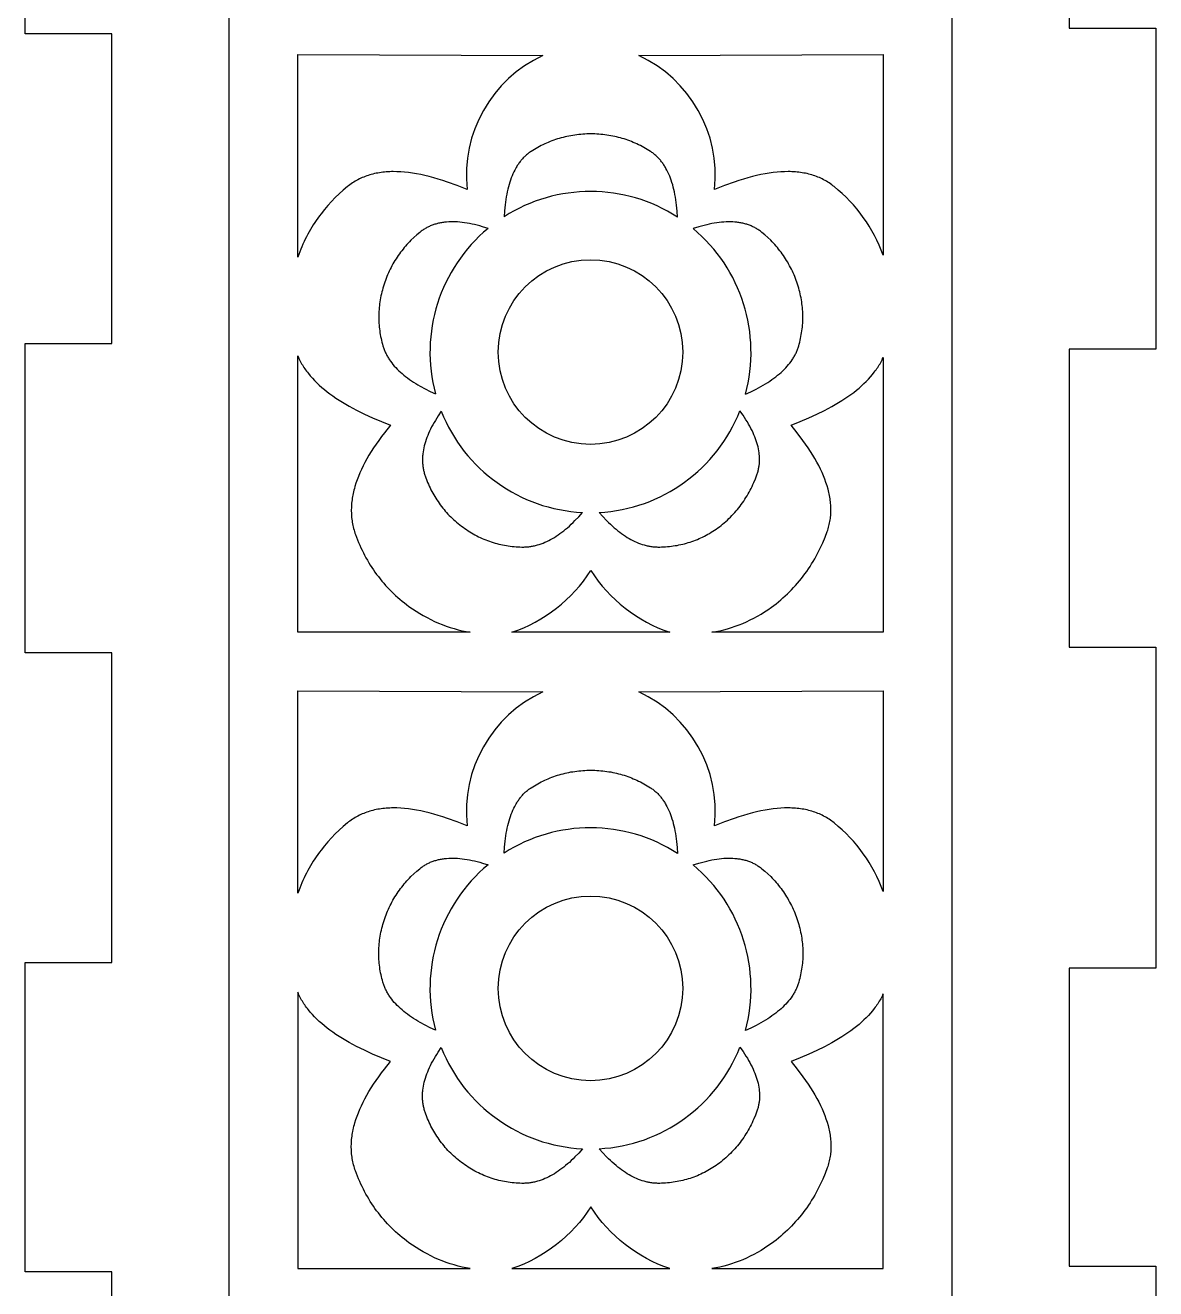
# Model space of a CAD drawing. Extents: x -150 to 134, y -158 to 176.
# Drawn here: x -149.55 to -110.45, y -132.68 to -89 of the extents above; entities that cross this region are included whole.
import ezdxf

# ---------------------------------------------------------------- set-up
doc = ezdxf.new("R2010")
doc.units = 0
doc.layers.add('CANDLE_BASE', color=14, linetype='CONTINUOUS')
doc.layers.add('CANDLE_OUTLINE', color=7, linetype='CONTINUOUS')

msp = doc.modelspace()

# ---------------------------------------------------------------- linework, layer by layer
at = {"layer": 'CANDLE_BASE'}
for p, q in [((-140.125, -90.012), (-131.65, -90.047)), ((-140.125, -97.012), (-140.125, -90.012)), ((-128.329, -90.047), (-119.875, -90.012)), ((-119.875, -90.012), (-119.875, -96.951)), ((-127.255, -109.988), (-132.724, -109.988)), ((-140.125, -119.012), (-140.125, -112.012)), ((-140.125, -112.012), (-131.65, -112.047)), ((-128.329, -112.047), (-119.875, -112.012)), ((-119.875, -112.012), (-119.875, -118.951)), ((-132.724, -131.988), (-127.255, -131.988))]:
    msp.add_line(p, q, dxfattribs=at)
for points in [[(-132.235, -49.5), (-117.5, -49.5), (-117.5, -150.5), (-142.5, -150.5), (-142.5, -49.5), (-134.198, -49.5)], [(-134.198, -49.5), (-117.5, -49.5), (-117.5, -150.5), (-142.5, -150.5), (-142.5, -49.5), (-140.125, -49.5)], [(-126.99, -95.634), (-127.004, -95.424), (-127.023, -95.224), (-127.035, -95.127), (-127.048, -95.033), (-127.063, -94.941), (-127.079, -94.851), (-127.097, -94.763), (-127.116, -94.678), (-127.136, -94.595), (-127.158, -94.514), (-127.182, -94.436), (-127.207, -94.359), (-127.233, -94.285), (-127.261, -94.213), (-127.291, -94.143), (-127.322, -94.076), (-127.355, -94.01), (-127.389, -93.947), (-127.406, -93.917), (-127.425, -93.886), (-127.443, -93.857), (-127.462, -93.828), (-127.481, -93.799), (-127.501, -93.771), (-127.521, -93.743), (-127.542, -93.717), (-127.562, -93.69), (-127.584, -93.664), (-127.606, -93.639), (-127.628, -93.614), (-127.65, -93.59), (-127.673, -93.566), (-127.697, -93.543), (-127.721, -93.521), (-127.745, -93.499), (-127.77, -93.477), (-127.795, -93.457), (-127.82, -93.436), (-127.846, -93.416), (-127.873, -93.397), (-127.9, -93.379), (-127.927, -93.361), (-128.041, -93.29), (-128.098, -93.256), (-128.157, -93.223), (-128.215, -93.191), (-128.275, -93.161), (-128.335, -93.131), (-128.396, -93.102), (-128.457, -93.074), (-128.519, -93.048), (-128.581, -93.022), (-128.644, -92.998), (-128.707, -92.975), (-128.771, -92.953), (-128.835, -92.932), (-128.9, -92.912), (-128.965, -92.893), (-129.031, -92.876), (-129.097, -92.859), (-129.164, -92.844), (-129.231, -92.83), (-129.298, -92.817), (-129.366, -92.806), (-129.434, -92.795), (-129.502, -92.786), (-129.571, -92.778), (-129.64, -92.772), (-129.709, -92.766), (-129.779, -92.762), (-129.849, -92.759), (-129.919, -92.757), (-129.989, -92.756), (-130.06, -92.757), (-130.13, -92.759), (-130.2, -92.762), (-130.269, -92.766), (-130.338, -92.772), (-130.407, -92.778), (-130.476, -92.786), (-130.545, -92.795), (-130.613, -92.806), (-130.68, -92.817), (-130.748, -92.83), (-130.815, -92.844), (-130.881, -92.859), (-130.947, -92.876), (-131.013, -92.893), (-131.078, -92.912), (-131.143, -92.932), (-131.207, -92.953), (-131.271, -92.975), (-131.335, -92.998), (-131.397, -93.022), (-131.46, -93.048), (-131.521, -93.074), (-131.583, -93.102), (-131.643, -93.131), (-131.703, -93.161), (-131.763, -93.191), (-131.822, -93.223), (-131.88, -93.256), (-131.938, -93.29), (-132.051, -93.361), (-132.079, -93.379), (-132.105, -93.397), (-132.132, -93.416), (-132.158, -93.436), (-132.183, -93.456), (-132.208, -93.477), (-132.233, -93.498), (-132.257, -93.52), (-132.281, -93.543), (-132.304, -93.565), (-132.327, -93.589), (-132.35, -93.613), (-132.372, -93.638), (-132.393, -93.663), (-132.415, -93.689), (-132.435, -93.715), (-132.456, -93.742), (-132.476, -93.769), (-132.496, -93.797), (-132.515, -93.825), (-132.534, -93.854), (-132.552, -93.884), (-132.57, -93.914), (-132.588, -93.944), (-132.622, -94.007), (-132.655, -94.072), (-132.686, -94.139), (-132.715, -94.208), (-132.743, -94.28), (-132.77, -94.354), (-132.795, -94.429), (-132.818, -94.507), (-132.84, -94.588), (-132.861, -94.67), (-132.88, -94.755), (-132.898, -94.842), (-132.914, -94.931), (-132.929, -95.023), (-132.942, -95.116), (-132.954, -95.212), (-132.974, -95.411), (-132.988, -95.619)], [(-133.544, -96.025), (-133.734, -95.965), (-133.828, -95.939), (-133.919, -95.915), (-134.009, -95.893), (-134.098, -95.873), (-134.185, -95.856), (-134.27, -95.84), (-134.355, -95.827), (-134.437, -95.816), (-134.518, -95.808), (-134.598, -95.801), (-134.677, -95.797), (-134.754, -95.795), (-134.829, -95.796), (-134.903, -95.799), (-134.976, -95.804), (-135.047, -95.811), (-135.083, -95.815), (-135.118, -95.82), (-135.152, -95.826), (-135.186, -95.832), (-135.22, -95.839), (-135.254, -95.846), (-135.287, -95.854), (-135.319, -95.863), (-135.352, -95.872), (-135.384, -95.882), (-135.416, -95.892), (-135.447, -95.903), (-135.479, -95.915), (-135.509, -95.927), (-135.54, -95.94), (-135.57, -95.953), (-135.6, -95.967), (-135.629, -95.981), (-135.658, -95.997), (-135.687, -96.012), (-135.716, -96.029), (-135.744, -96.046), (-135.772, -96.063), (-135.799, -96.082), (-135.826, -96.1), (-135.853, -96.12), (-135.88, -96.14), (-135.906, -96.161), (-136.011, -96.249), (-136.113, -96.341), (-136.211, -96.435), (-136.259, -96.484), (-136.306, -96.534), (-136.352, -96.584), (-136.398, -96.635), (-136.442, -96.688), (-136.485, -96.74), (-136.528, -96.794), (-136.57, -96.849), (-136.61, -96.904), (-136.65, -96.96), (-136.688, -97.017), (-136.726, -97.074), (-136.763, -97.132), (-136.798, -97.191), (-136.833, -97.251), (-136.866, -97.312), (-136.898, -97.373), (-136.93, -97.434), (-136.96, -97.497), (-136.989, -97.56), (-137.017, -97.624), (-137.044, -97.688), (-137.07, -97.753), (-137.094, -97.819), (-137.118, -97.885), (-137.14, -97.952), (-137.161, -98.019), (-137.181, -98.086), (-137.199, -98.153), (-137.217, -98.221), (-137.233, -98.288), (-137.247, -98.356), (-137.261, -98.423), (-137.273, -98.491), (-137.284, -98.559), (-137.293, -98.626), (-137.301, -98.694), (-137.308, -98.762), (-137.314, -98.829), (-137.318, -98.897), (-137.321, -98.964), (-137.323, -99.031), (-137.323, -99.099), (-137.322, -99.166), (-137.32, -99.233), (-137.317, -99.299), (-137.312, -99.366), (-137.306, -99.432), (-137.299, -99.499), (-137.291, -99.565), (-137.281, -99.631), (-137.27, -99.696), (-137.258, -99.761), (-137.245, -99.826), (-137.231, -99.891), (-137.215, -99.956), (-137.198, -100.02), (-137.18, -100.084), (-137.171, -100.115), (-137.161, -100.146), (-137.15, -100.177), (-137.139, -100.208), (-137.127, -100.239), (-137.114, -100.269), (-137.101, -100.299), (-137.088, -100.329), (-137.073, -100.359), (-137.058, -100.388), (-137.043, -100.418), (-137.026, -100.447), (-137.01, -100.476), (-136.992, -100.505), (-136.974, -100.534), (-136.956, -100.562), (-136.917, -100.618), (-136.875, -100.674), (-136.832, -100.729), (-136.786, -100.783), (-136.737, -100.837), (-136.686, -100.89), (-136.633, -100.942), (-136.577, -100.994), (-136.519, -101.045), (-136.459, -101.096), (-136.396, -101.145), (-136.331, -101.195), (-136.263, -101.244), (-136.193, -101.292), (-136.121, -101.339), (-136.046, -101.387), (-135.969, -101.433), (-135.889, -101.479), (-135.723, -101.57), (-135.546, -101.659), (-135.36, -101.745)], [(-124.643, -101.756), (-124.454, -101.669), (-124.275, -101.58), (-124.106, -101.489), (-124.025, -101.442), (-123.947, -101.396), (-123.871, -101.348), (-123.798, -101.3), (-123.727, -101.252), (-123.658, -101.203), (-123.592, -101.153), (-123.529, -101.103), (-123.467, -101.052), (-123.408, -101.001), (-123.352, -100.949), (-123.298, -100.896), (-123.247, -100.843), (-123.197, -100.789), (-123.151, -100.734), (-123.106, -100.678), (-123.065, -100.622), (-123.025, -100.566), (-123.006, -100.537), (-122.988, -100.508), (-122.97, -100.479), (-122.954, -100.45), (-122.937, -100.42), (-122.921, -100.391), (-122.906, -100.361), (-122.892, -100.331), (-122.878, -100.301), (-122.865, -100.27), (-122.852, -100.24), (-122.84, -100.209), (-122.828, -100.178), (-122.818, -100.147), (-122.807, -100.115), (-122.798, -100.084), (-122.78, -100.02), (-122.763, -99.956), (-122.748, -99.891), (-122.733, -99.826), (-122.72, -99.761), (-122.708, -99.696), (-122.697, -99.631), (-122.688, -99.565), (-122.679, -99.499), (-122.672, -99.432), (-122.666, -99.366), (-122.661, -99.299), (-122.658, -99.233), (-122.656, -99.166), (-122.655, -99.099), (-122.656, -99.031), (-122.657, -98.964), (-122.66, -98.897), (-122.665, -98.829), (-122.67, -98.762), (-122.677, -98.694), (-122.685, -98.626), (-122.695, -98.559), (-122.705, -98.491), (-122.718, -98.423), (-122.731, -98.356), (-122.746, -98.288), (-122.762, -98.221), (-122.779, -98.153), (-122.797, -98.086), (-122.817, -98.019), (-122.838, -97.952), (-122.861, -97.885), (-122.884, -97.819), (-122.909, -97.753), (-122.935, -97.688), (-122.961, -97.624), (-122.989, -97.56), (-123.019, -97.497), (-123.049, -97.434), (-123.08, -97.373), (-123.112, -97.312), (-123.146, -97.251), (-123.18, -97.191), (-123.216, -97.132), (-123.252, -97.074), (-123.29, -97.017), (-123.329, -96.96), (-123.368, -96.904), (-123.409, -96.849), (-123.45, -96.794), (-123.493, -96.74), (-123.536, -96.688), (-123.581, -96.635), (-123.626, -96.584), (-123.672, -96.534), (-123.719, -96.484), (-123.767, -96.435), (-123.866, -96.341), (-123.968, -96.249), (-124.072, -96.161), (-124.099, -96.14), (-124.125, -96.12), (-124.152, -96.1), (-124.18, -96.081), (-124.207, -96.063), (-124.235, -96.045), (-124.264, -96.028), (-124.292, -96.012), (-124.321, -95.996), (-124.351, -95.981), (-124.38, -95.966), (-124.41, -95.952), (-124.441, -95.939), (-124.471, -95.926), (-124.502, -95.914), (-124.533, -95.902), (-124.565, -95.891), (-124.597, -95.881), (-124.629, -95.871), (-124.662, -95.862), (-124.695, -95.854), (-124.729, -95.846), (-124.762, -95.838), (-124.796, -95.831), (-124.831, -95.825), (-124.865, -95.82), (-124.9, -95.815), (-124.936, -95.81), (-125.008, -95.803), (-125.081, -95.798), (-125.156, -95.796), (-125.232, -95.796), (-125.309, -95.798), (-125.388, -95.802), (-125.468, -95.809), (-125.55, -95.817), (-125.633, -95.829), (-125.718, -95.842), (-125.804, -95.858), (-125.892, -95.875), (-125.981, -95.896), (-126.072, -95.918), (-126.164, -95.943), (-126.258, -95.969), (-126.45, -96.03)], [(-140.125, -100.433), (-140.105, -100.478), (-140.085, -100.523), (-140.063, -100.568), (-140.04, -100.613), (-140.016, -100.657), (-139.991, -100.701), (-139.965, -100.744), (-139.939, -100.787), (-139.911, -100.83), (-139.882, -100.873), (-139.853, -100.915), (-139.822, -100.957), (-139.791, -100.999), (-139.758, -101.041), (-139.691, -101.123), (-139.619, -101.204), (-139.544, -101.284), (-139.465, -101.363), (-139.382, -101.441), (-139.295, -101.518), (-139.205, -101.595), (-139.111, -101.67), (-139.012, -101.744), (-138.911, -101.817), (-138.805, -101.89), (-138.695, -101.962), (-138.582, -102.032), (-138.465, -102.102), (-138.344, -102.171), (-138.219, -102.24), (-138.09, -102.307), (-137.82, -102.44), (-137.535, -102.57), (-137.234, -102.697), (-136.916, -102.821), (-137.13, -103.09), (-137.231, -103.222), (-137.326, -103.353), (-137.417, -103.483), (-137.503, -103.612), (-137.585, -103.739), (-137.662, -103.865), (-137.735, -103.99), (-137.803, -104.114), (-137.866, -104.237), (-137.925, -104.359), (-137.979, -104.479), (-138.029, -104.599), (-138.074, -104.718), (-138.114, -104.836), (-138.15, -104.952), (-138.167, -105.01), (-138.182, -105.068), (-138.196, -105.126), (-138.208, -105.183), (-138.22, -105.241), (-138.231, -105.298), (-138.24, -105.354), (-138.248, -105.411), (-138.255, -105.467), (-138.261, -105.523), (-138.266, -105.579), (-138.269, -105.635), (-138.271, -105.691), (-138.273, -105.746), (-138.273, -105.802), (-138.271, -105.857), (-138.269, -105.911), (-138.265, -105.966), (-138.261, -106.021), (-138.255, -106.075), (-138.247, -106.129), (-138.239, -106.183), (-138.229, -106.237), (-138.218, -106.291), (-138.206, -106.344), (-138.193, -106.398), (-138.179, -106.451), (-138.163, -106.504), (-138.146, -106.557), (-138.127, -106.61), (-138.058, -106.793), (-138.021, -106.884), (-137.982, -106.974), (-137.942, -107.063), (-137.9, -107.151), (-137.857, -107.239), (-137.812, -107.325), (-137.766, -107.411), (-137.718, -107.496), (-137.668, -107.58), (-137.617, -107.663), (-137.564, -107.745), (-137.51, -107.826), (-137.454, -107.906), (-137.397, -107.985), (-137.338, -108.063), (-137.277, -108.14), (-137.215, -108.216), (-137.152, -108.29), (-137.087, -108.364), (-137.021, -108.436), (-136.953, -108.507), (-136.883, -108.577), (-136.813, -108.646), (-136.74, -108.713), (-136.667, -108.779), (-136.592, -108.844), (-136.515, -108.908), (-136.438, -108.97), (-136.359, -109.031), (-136.278, -109.091), (-136.157, -109.176), (-136.033, -109.258), (-135.908, -109.336), (-135.782, -109.41), (-135.654, -109.481), (-135.524, -109.547), (-135.393, -109.609), (-135.26, -109.667), (-135.127, -109.721), (-134.992, -109.772), (-134.856, -109.818), (-134.719, -109.86), (-134.581, -109.898), (-134.442, -109.932), (-134.303, -109.962), (-134.163, -109.988)], [(-134.163, -109.988), (-140.125, -109.988), (-140.125, -100.433)], [(-125.806, -109.988), (-125.668, -109.962), (-125.531, -109.933), (-125.394, -109.9), (-125.259, -109.863), (-125.125, -109.823), (-124.992, -109.778), (-124.86, -109.73), (-124.73, -109.678), (-124.601, -109.621), (-124.473, -109.562), (-124.348, -109.498), (-124.224, -109.43), (-124.101, -109.359), (-123.981, -109.284), (-123.862, -109.205), (-123.745, -109.123), (-123.662, -109.061), (-123.58, -108.998), (-123.499, -108.933), (-123.42, -108.867), (-123.342, -108.8), (-123.266, -108.73), (-123.191, -108.66), (-123.117, -108.588), (-123.045, -108.515), (-122.975, -108.44), (-122.906, -108.364), (-122.838, -108.287), (-122.772, -108.208), (-122.707, -108.128), (-122.644, -108.047), (-122.583, -107.965), (-122.523, -107.881), (-122.464, -107.797), (-122.407, -107.711), (-122.352, -107.624), (-122.298, -107.536), (-122.246, -107.447), (-122.196, -107.357), (-122.147, -107.266), (-122.099, -107.174), (-122.054, -107.081), (-122.01, -106.987), (-121.967, -106.892), (-121.887, -106.7), (-121.813, -106.505), (-121.796, -106.455), (-121.78, -106.406), (-121.766, -106.356), (-121.752, -106.306), (-121.74, -106.256), (-121.729, -106.206), (-121.72, -106.155), (-121.711, -106.104), (-121.704, -106.053), (-121.697, -106.002), (-121.692, -105.95), (-121.689, -105.899), (-121.686, -105.847), (-121.685, -105.795), (-121.684, -105.742), (-121.685, -105.689), (-121.687, -105.636), (-121.69, -105.583), (-121.695, -105.53), (-121.7, -105.476), (-121.707, -105.422), (-121.715, -105.368), (-121.723, -105.314), (-121.734, -105.259), (-121.745, -105.204), (-121.757, -105.149), (-121.771, -105.093), (-121.785, -105.037), (-121.818, -104.925), (-121.855, -104.811), (-121.897, -104.696), (-121.943, -104.581), (-121.993, -104.463), (-122.048, -104.345), (-122.108, -104.226), (-122.172, -104.105), (-122.241, -103.983), (-122.314, -103.859), (-122.392, -103.734), (-122.474, -103.608), (-122.56, -103.481), (-122.652, -103.352), (-122.848, -103.089), (-123.063, -102.821), (-122.75, -102.699), (-122.453, -102.574), (-122.172, -102.447), (-121.906, -102.316), (-121.655, -102.183), (-121.536, -102.115), (-121.42, -102.047), (-121.307, -101.977), (-121.199, -101.907), (-121.094, -101.836), (-120.993, -101.764), (-120.896, -101.691), (-120.802, -101.618), (-120.712, -101.543), (-120.625, -101.468), (-120.543, -101.391), (-120.463, -101.314), (-120.388, -101.235), (-120.316, -101.156), (-120.248, -101.076), (-120.184, -100.994), (-120.153, -100.953), (-120.123, -100.912), (-120.094, -100.87), (-120.066, -100.828), (-120.039, -100.786), (-120.012, -100.743), (-119.987, -100.7), (-119.963, -100.657), (-119.939, -100.614), (-119.917, -100.57), (-119.895, -100.526), (-119.875, -100.482)], [(-119.875, -100.482), (-119.875, -109.988), (-125.806, -109.988)], [(-135.16, -102.347), (-135.268, -102.505), (-135.318, -102.582), (-135.365, -102.659), (-135.411, -102.736), (-135.453, -102.812), (-135.494, -102.887), (-135.532, -102.962), (-135.567, -103.036), (-135.601, -103.11), (-135.631, -103.183), (-135.66, -103.255), (-135.686, -103.327), (-135.709, -103.399), (-135.73, -103.47), (-135.749, -103.541), (-135.765, -103.611), (-135.779, -103.68), (-135.79, -103.75), (-135.799, -103.818), (-135.802, -103.853), (-135.805, -103.887), (-135.807, -103.921), (-135.809, -103.955), (-135.81, -103.989), (-135.81, -104.022), (-135.81, -104.056), (-135.809, -104.09), (-135.808, -104.123), (-135.806, -104.157), (-135.803, -104.19), (-135.799, -104.223), (-135.795, -104.256), (-135.791, -104.289), (-135.785, -104.322), (-135.779, -104.355), (-135.773, -104.388), (-135.766, -104.42), (-135.758, -104.453), (-135.749, -104.485), (-135.74, -104.518), (-135.73, -104.55), (-135.719, -104.583), (-135.708, -104.615), (-135.659, -104.744), (-135.633, -104.807), (-135.606, -104.87), (-135.578, -104.933), (-135.549, -104.995), (-135.518, -105.057), (-135.487, -105.117), (-135.454, -105.178), (-135.42, -105.237), (-135.385, -105.296), (-135.349, -105.355), (-135.312, -105.412), (-135.274, -105.469), (-135.235, -105.525), (-135.195, -105.581), (-135.153, -105.636), (-135.111, -105.69), (-135.067, -105.743), (-135.023, -105.795), (-134.977, -105.847), (-134.93, -105.898), (-134.883, -105.948), (-134.834, -105.997), (-134.784, -106.045), (-134.734, -106.093), (-134.682, -106.139), (-134.629, -106.185), (-134.575, -106.229), (-134.521, -106.273), (-134.465, -106.316), (-134.409, -106.358), (-134.351, -106.399), (-134.293, -106.438), (-134.235, -106.477), (-134.176, -106.514), (-134.117, -106.55), (-134.057, -106.584), (-133.996, -106.618), (-133.935, -106.65), (-133.874, -106.681), (-133.812, -106.71), (-133.75, -106.739), (-133.687, -106.766), (-133.624, -106.792), (-133.561, -106.816), (-133.497, -106.839), (-133.433, -106.861), (-133.368, -106.882), (-133.303, -106.901), (-133.238, -106.919), (-133.173, -106.936), (-133.107, -106.952), (-133.041, -106.966), (-132.975, -106.979), (-132.908, -106.991), (-132.842, -107.001), (-132.775, -107.01), (-132.708, -107.018), (-132.641, -107.025), (-132.574, -107.03), (-132.506, -107.034), (-132.439, -107.037), (-132.371, -107.039), (-132.337, -107.039), (-132.304, -107.039), (-132.27, -107.038), (-132.236, -107.036), (-132.202, -107.034), (-132.169, -107.031), (-132.135, -107.028), (-132.102, -107.024), (-132.069, -107.019), (-132.035, -107.014), (-132.002, -107.008), (-131.969, -107.001), (-131.936, -106.994), (-131.903, -106.986), (-131.836, -106.969), (-131.771, -106.949), (-131.705, -106.927), (-131.639, -106.903), (-131.574, -106.876), (-131.509, -106.847), (-131.444, -106.815), (-131.379, -106.781), (-131.314, -106.745), (-131.249, -106.706), (-131.184, -106.666), (-131.119, -106.622), (-131.055, -106.576), (-130.99, -106.528), (-130.925, -106.478), (-130.861, -106.425), (-130.796, -106.37), (-130.731, -106.313), (-130.667, -106.253), (-130.602, -106.191), (-130.537, -106.126), (-130.407, -105.99), (-130.277, -105.844)], [(-129.702, -105.843), (-129.572, -105.989), (-129.442, -106.125), (-129.377, -106.19), (-129.312, -106.252), (-129.248, -106.312), (-129.183, -106.37), (-129.118, -106.425), (-129.054, -106.478), (-128.989, -106.528), (-128.924, -106.576), (-128.86, -106.622), (-128.795, -106.665), (-128.73, -106.706), (-128.665, -106.745), (-128.6, -106.781), (-128.535, -106.815), (-128.47, -106.847), (-128.405, -106.876), (-128.339, -106.903), (-128.274, -106.927), (-128.208, -106.949), (-128.142, -106.969), (-128.076, -106.986), (-128.043, -106.994), (-128.01, -107.001), (-127.977, -107.008), (-127.943, -107.014), (-127.91, -107.019), (-127.877, -107.024), (-127.843, -107.028), (-127.81, -107.031), (-127.776, -107.034), (-127.742, -107.036), (-127.709, -107.038), (-127.675, -107.039), (-127.641, -107.039), (-127.607, -107.039), (-127.539, -107.037), (-127.472, -107.035), (-127.405, -107.03), (-127.338, -107.025), (-127.271, -107.019), (-127.204, -107.011), (-127.138, -107.002), (-127.072, -106.992), (-127.006, -106.981), (-126.94, -106.968), (-126.875, -106.954), (-126.81, -106.939), (-126.745, -106.923), (-126.681, -106.906), (-126.617, -106.887), (-126.554, -106.867), (-126.49, -106.846), (-126.428, -106.823), (-126.365, -106.8), (-126.303, -106.775), (-126.242, -106.749), (-126.181, -106.721), (-126.121, -106.693), (-126.061, -106.663), (-126.001, -106.632), (-125.942, -106.599), (-125.884, -106.566), (-125.826, -106.531), (-125.769, -106.495), (-125.713, -106.458), (-125.657, -106.42), (-125.601, -106.381), (-125.543, -106.337), (-125.485, -106.293), (-125.429, -106.247), (-125.373, -106.201), (-125.318, -106.153), (-125.265, -106.105), (-125.212, -106.055), (-125.16, -106.005), (-125.109, -105.953), (-125.06, -105.901), (-125.011, -105.847), (-124.964, -105.793), (-124.917, -105.738), (-124.872, -105.682), (-124.827, -105.625), (-124.784, -105.567), (-124.742, -105.508), (-124.701, -105.449), (-124.661, -105.388), (-124.622, -105.327), (-124.585, -105.265), (-124.548, -105.203), (-124.512, -105.14), (-124.478, -105.076), (-124.445, -105.011), (-124.413, -104.946), (-124.382, -104.88), (-124.352, -104.813), (-124.295, -104.678), (-124.244, -104.541), (-124.233, -104.51), (-124.223, -104.48), (-124.214, -104.45), (-124.206, -104.419), (-124.198, -104.388), (-124.19, -104.357), (-124.184, -104.326), (-124.178, -104.295), (-124.173, -104.264), (-124.168, -104.233), (-124.164, -104.201), (-124.16, -104.17), (-124.158, -104.138), (-124.156, -104.106), (-124.154, -104.074), (-124.153, -104.042), (-124.153, -104.01), (-124.153, -103.977), (-124.154, -103.945), (-124.156, -103.912), (-124.158, -103.88), (-124.161, -103.847), (-124.165, -103.814), (-124.169, -103.78), (-124.179, -103.714), (-124.191, -103.646), (-124.206, -103.579), (-124.224, -103.51), (-124.244, -103.441), (-124.266, -103.371), (-124.291, -103.301), (-124.318, -103.23), (-124.347, -103.159), (-124.379, -103.086), (-124.414, -103.014), (-124.45, -102.94), (-124.489, -102.866), (-124.531, -102.791), (-124.575, -102.715), (-124.622, -102.639), (-124.67, -102.562), (-124.722, -102.484), (-124.832, -102.327)], [(-132.988, -117.619), (-132.974, -117.411), (-132.954, -117.212), (-132.942, -117.116), (-132.929, -117.023), (-132.914, -116.931), (-132.898, -116.842), (-132.88, -116.755), (-132.861, -116.67), (-132.84, -116.588), (-132.818, -116.507), (-132.795, -116.429), (-132.77, -116.354), (-132.743, -116.28), (-132.715, -116.208), (-132.686, -116.139), (-132.655, -116.072), (-132.622, -116.007), (-132.588, -115.944), (-132.57, -115.914), (-132.552, -115.884), (-132.534, -115.854), (-132.515, -115.825), (-132.496, -115.797), (-132.476, -115.769), (-132.456, -115.742), (-132.435, -115.715), (-132.415, -115.689), (-132.393, -115.663), (-132.372, -115.638), (-132.35, -115.613), (-132.327, -115.589), (-132.304, -115.565), (-132.281, -115.543), (-132.257, -115.52), (-132.233, -115.498), (-132.208, -115.477), (-132.183, -115.456), (-132.158, -115.436), (-132.132, -115.416), (-132.105, -115.397), (-132.079, -115.379), (-132.051, -115.361), (-131.938, -115.29), (-131.88, -115.256), (-131.822, -115.223), (-131.763, -115.191), (-131.703, -115.161), (-131.643, -115.131), (-131.583, -115.102), (-131.521, -115.074), (-131.46, -115.048), (-131.397, -115.022), (-131.335, -114.998), (-131.271, -114.975), (-131.207, -114.953), (-131.143, -114.932), (-131.078, -114.912), (-131.013, -114.893), (-130.947, -114.876), (-130.881, -114.859), (-130.815, -114.844), (-130.748, -114.83), (-130.68, -114.817), (-130.613, -114.806), (-130.545, -114.795), (-130.476, -114.786), (-130.407, -114.778), (-130.338, -114.772), (-130.269, -114.766), (-130.2, -114.762), (-130.13, -114.759), (-130.06, -114.757), (-129.989, -114.756), (-129.919, -114.757), (-129.849, -114.759), (-129.779, -114.762), (-129.709, -114.766), (-129.64, -114.772), (-129.571, -114.778), (-129.502, -114.786), (-129.434, -114.795), (-129.366, -114.806), (-129.298, -114.817), (-129.231, -114.83), (-129.164, -114.844), (-129.097, -114.859), (-129.031, -114.876), (-128.965, -114.893), (-128.9, -114.912), (-128.835, -114.932), (-128.771, -114.953), (-128.707, -114.975), (-128.644, -114.998), (-128.581, -115.022), (-128.519, -115.048), (-128.457, -115.074), (-128.396, -115.102), (-128.335, -115.131), (-128.275, -115.161), (-128.215, -115.191), (-128.157, -115.223), (-128.098, -115.256), (-128.041, -115.29), (-127.927, -115.361), (-127.9, -115.379), (-127.873, -115.397), (-127.846, -115.416), (-127.82, -115.436), (-127.795, -115.457), (-127.77, -115.477), (-127.745, -115.499), (-127.721, -115.521), (-127.697, -115.543), (-127.673, -115.566), (-127.65, -115.59), (-127.628, -115.614), (-127.606, -115.639), (-127.584, -115.664), (-127.562, -115.69), (-127.542, -115.717), (-127.521, -115.743), (-127.501, -115.771), (-127.481, -115.799), (-127.462, -115.828), (-127.443, -115.857), (-127.425, -115.886), (-127.406, -115.917), (-127.389, -115.947), (-127.355, -116.01), (-127.322, -116.076), (-127.291, -116.143), (-127.261, -116.213), (-127.233, -116.285), (-127.207, -116.359), (-127.182, -116.436), (-127.158, -116.514), (-127.136, -116.595), (-127.116, -116.678), (-127.097, -116.763), (-127.079, -116.851), (-127.063, -116.941), (-127.048, -117.033), (-127.035, -117.127), (-127.023, -117.224), (-127.004, -117.424), (-126.99, -117.634)], [(-135.36, -123.745), (-135.546, -123.659), (-135.723, -123.57), (-135.889, -123.479), (-135.969, -123.433), (-136.046, -123.387), (-136.121, -123.339), (-136.193, -123.292), (-136.263, -123.244), (-136.331, -123.195), (-136.396, -123.145), (-136.459, -123.096), (-136.519, -123.045), (-136.577, -122.994), (-136.633, -122.942), (-136.686, -122.89), (-136.737, -122.837), (-136.786, -122.783), (-136.832, -122.729), (-136.875, -122.674), (-136.917, -122.618), (-136.956, -122.562), (-136.974, -122.534), (-136.992, -122.505), (-137.01, -122.476), (-137.026, -122.447), (-137.043, -122.418), (-137.058, -122.388), (-137.073, -122.359), (-137.088, -122.329), (-137.101, -122.299), (-137.114, -122.269), (-137.127, -122.239), (-137.139, -122.208), (-137.15, -122.177), (-137.161, -122.146), (-137.171, -122.115), (-137.18, -122.084), (-137.198, -122.02), (-137.215, -121.956), (-137.231, -121.891), (-137.245, -121.826), (-137.258, -121.761), (-137.27, -121.696), (-137.281, -121.631), (-137.291, -121.565), (-137.299, -121.499), (-137.306, -121.432), (-137.312, -121.366), (-137.317, -121.299), (-137.32, -121.233), (-137.322, -121.166), (-137.323, -121.099), (-137.323, -121.031), (-137.321, -120.964), (-137.318, -120.897), (-137.314, -120.829), (-137.308, -120.762), (-137.301, -120.694), (-137.293, -120.626), (-137.284, -120.559), (-137.273, -120.491), (-137.261, -120.423), (-137.247, -120.356), (-137.233, -120.288), (-137.217, -120.221), (-137.199, -120.153), (-137.181, -120.086), (-137.161, -120.019), (-137.14, -119.952), (-137.118, -119.885), (-137.094, -119.819), (-137.07, -119.753), (-137.044, -119.688), (-137.017, -119.624), (-136.989, -119.56), (-136.96, -119.497), (-136.93, -119.434), (-136.898, -119.373), (-136.866, -119.312), (-136.833, -119.251), (-136.798, -119.191), (-136.763, -119.132), (-136.726, -119.074), (-136.688, -119.017), (-136.65, -118.96), (-136.61, -118.904), (-136.57, -118.849), (-136.528, -118.794), (-136.485, -118.74), (-136.442, -118.688), (-136.398, -118.635), (-136.352, -118.584), (-136.306, -118.534), (-136.259, -118.484), (-136.211, -118.435), (-136.113, -118.341), (-136.011, -118.249), (-135.906, -118.161), (-135.88, -118.14), (-135.853, -118.12), (-135.826, -118.1), (-135.799, -118.082), (-135.772, -118.063), (-135.744, -118.046), (-135.716, -118.029), (-135.687, -118.012), (-135.658, -117.997), (-135.629, -117.981), (-135.6, -117.967), (-135.57, -117.953), (-135.54, -117.94), (-135.509, -117.927), (-135.479, -117.915), (-135.447, -117.903), (-135.416, -117.892), (-135.384, -117.882), (-135.352, -117.872), (-135.319, -117.863), (-135.287, -117.854), (-135.254, -117.846), (-135.22, -117.839), (-135.186, -117.832), (-135.152, -117.826), (-135.118, -117.82), (-135.083, -117.815), (-135.047, -117.811), (-134.976, -117.804), (-134.903, -117.799), (-134.829, -117.796), (-134.754, -117.795), (-134.677, -117.797), (-134.598, -117.801), (-134.518, -117.808), (-134.437, -117.816), (-134.355, -117.827), (-134.27, -117.84), (-134.185, -117.856), (-134.098, -117.873), (-134.009, -117.893), (-133.919, -117.915), (-133.828, -117.939), (-133.734, -117.965), (-133.544, -118.025)], [(-126.45, -118.03), (-126.258, -117.969), (-126.164, -117.943), (-126.072, -117.918), (-125.981, -117.896), (-125.892, -117.875), (-125.804, -117.858), (-125.718, -117.842), (-125.633, -117.829), (-125.55, -117.817), (-125.468, -117.809), (-125.388, -117.802), (-125.309, -117.798), (-125.232, -117.796), (-125.156, -117.796), (-125.081, -117.798), (-125.008, -117.803), (-124.936, -117.81), (-124.9, -117.815), (-124.865, -117.82), (-124.831, -117.825), (-124.796, -117.831), (-124.762, -117.838), (-124.729, -117.846), (-124.695, -117.854), (-124.662, -117.862), (-124.629, -117.871), (-124.597, -117.881), (-124.565, -117.891), (-124.533, -117.902), (-124.502, -117.914), (-124.471, -117.926), (-124.441, -117.939), (-124.41, -117.952), (-124.38, -117.966), (-124.351, -117.981), (-124.321, -117.996), (-124.292, -118.012), (-124.264, -118.028), (-124.235, -118.045), (-124.207, -118.063), (-124.18, -118.081), (-124.152, -118.1), (-124.125, -118.12), (-124.099, -118.14), (-124.072, -118.161), (-123.968, -118.249), (-123.866, -118.341), (-123.767, -118.435), (-123.719, -118.484), (-123.672, -118.534), (-123.626, -118.584), (-123.581, -118.635), (-123.536, -118.688), (-123.493, -118.74), (-123.45, -118.794), (-123.409, -118.849), (-123.368, -118.904), (-123.329, -118.96), (-123.29, -119.017), (-123.252, -119.074), (-123.216, -119.132), (-123.18, -119.191), (-123.146, -119.251), (-123.112, -119.312), (-123.08, -119.373), (-123.049, -119.434), (-123.019, -119.497), (-122.989, -119.56), (-122.961, -119.624), (-122.935, -119.688), (-122.909, -119.753), (-122.884, -119.819), (-122.861, -119.885), (-122.838, -119.952), (-122.817, -120.019), (-122.797, -120.086), (-122.779, -120.153), (-122.762, -120.221), (-122.746, -120.288), (-122.731, -120.356), (-122.718, -120.423), (-122.705, -120.491), (-122.695, -120.559), (-122.685, -120.626), (-122.677, -120.694), (-122.67, -120.762), (-122.665, -120.829), (-122.66, -120.897), (-122.657, -120.964), (-122.656, -121.031), (-122.655, -121.099), (-122.656, -121.166), (-122.658, -121.233), (-122.661, -121.299), (-122.666, -121.366), (-122.672, -121.432), (-122.679, -121.499), (-122.688, -121.565), (-122.697, -121.631), (-122.708, -121.696), (-122.72, -121.761), (-122.733, -121.826), (-122.748, -121.891), (-122.763, -121.956), (-122.78, -122.02), (-122.798, -122.084), (-122.807, -122.115), (-122.818, -122.147), (-122.828, -122.178), (-122.84, -122.209), (-122.852, -122.24), (-122.865, -122.27), (-122.878, -122.301), (-122.892, -122.331), (-122.906, -122.361), (-122.921, -122.391), (-122.937, -122.42), (-122.954, -122.45), (-122.97, -122.479), (-122.988, -122.508), (-123.006, -122.537), (-123.025, -122.566), (-123.065, -122.622), (-123.106, -122.678), (-123.151, -122.734), (-123.197, -122.789), (-123.247, -122.843), (-123.298, -122.896), (-123.352, -122.949), (-123.408, -123.001), (-123.467, -123.052), (-123.529, -123.103), (-123.592, -123.153), (-123.658, -123.203), (-123.727, -123.252), (-123.798, -123.3), (-123.871, -123.348), (-123.947, -123.396), (-124.025, -123.442), (-124.106, -123.489), (-124.275, -123.58), (-124.454, -123.669), (-124.643, -123.756)], [(-140.125, -122.433), (-140.125, -131.988), (-134.163, -131.988)], [(-134.163, -131.988), (-134.303, -131.962), (-134.442, -131.932), (-134.581, -131.898), (-134.719, -131.86), (-134.856, -131.818), (-134.992, -131.772), (-135.127, -131.721), (-135.26, -131.667), (-135.393, -131.609), (-135.524, -131.547), (-135.654, -131.481), (-135.782, -131.41), (-135.908, -131.336), (-136.033, -131.258), (-136.157, -131.176), (-136.278, -131.091), (-136.359, -131.031), (-136.438, -130.97), (-136.515, -130.908), (-136.592, -130.844), (-136.667, -130.779), (-136.74, -130.713), (-136.813, -130.646), (-136.883, -130.577), (-136.953, -130.507), (-137.021, -130.436), (-137.087, -130.364), (-137.152, -130.29), (-137.215, -130.216), (-137.277, -130.14), (-137.338, -130.063), (-137.397, -129.985), (-137.454, -129.906), (-137.51, -129.826), (-137.564, -129.745), (-137.617, -129.663), (-137.668, -129.58), (-137.718, -129.496), (-137.766, -129.411), (-137.812, -129.325), (-137.857, -129.239), (-137.9, -129.151), (-137.942, -129.063), (-137.982, -128.974), (-138.021, -128.884), (-138.058, -128.793), (-138.127, -128.61), (-138.146, -128.557), (-138.163, -128.504), (-138.179, -128.451), (-138.193, -128.398), (-138.206, -128.344), (-138.218, -128.291), (-138.229, -128.237), (-138.239, -128.183), (-138.247, -128.129), (-138.255, -128.075), (-138.261, -128.021), (-138.265, -127.966), (-138.269, -127.911), (-138.271, -127.857), (-138.273, -127.802), (-138.273, -127.746), (-138.271, -127.691), (-138.269, -127.635), (-138.266, -127.579), (-138.261, -127.523), (-138.255, -127.467), (-138.248, -127.411), (-138.24, -127.354), (-138.231, -127.298), (-138.22, -127.241), (-138.208, -127.183), (-138.196, -127.126), (-138.182, -127.068), (-138.167, -127.01), (-138.15, -126.952), (-138.114, -126.836), (-138.074, -126.718), (-138.029, -126.599), (-137.979, -126.479), (-137.925, -126.359), (-137.866, -126.237), (-137.803, -126.114), (-137.735, -125.99), (-137.662, -125.865), (-137.585, -125.739), (-137.503, -125.612), (-137.417, -125.483), (-137.326, -125.353), (-137.231, -125.222), (-137.13, -125.09), (-136.916, -124.821), (-137.234, -124.697), (-137.535, -124.57), (-137.82, -124.44), (-138.09, -124.307), (-138.219, -124.24), (-138.344, -124.171), (-138.465, -124.102), (-138.582, -124.032), (-138.695, -123.962), (-138.805, -123.89), (-138.911, -123.817), (-139.012, -123.744), (-139.111, -123.67), (-139.205, -123.595), (-139.295, -123.518), (-139.382, -123.441), (-139.465, -123.363), (-139.544, -123.284), (-139.619, -123.204), (-139.691, -123.123), (-139.758, -123.041), (-139.791, -122.999), (-139.822, -122.957), (-139.853, -122.915), (-139.882, -122.873), (-139.911, -122.83), (-139.939, -122.787), (-139.965, -122.744), (-139.991, -122.701), (-140.016, -122.657), (-140.04, -122.613), (-140.063, -122.568), (-140.085, -122.523), (-140.105, -122.478), (-140.125, -122.433)], [(-125.806, -131.988), (-119.875, -131.988), (-119.875, -122.482)], [(-119.875, -122.482), (-119.895, -122.526), (-119.917, -122.57), (-119.939, -122.614), (-119.963, -122.657), (-119.987, -122.7), (-120.012, -122.743), (-120.039, -122.786), (-120.066, -122.828), (-120.094, -122.87), (-120.123, -122.912), (-120.153, -122.953), (-120.184, -122.994), (-120.248, -123.076), (-120.316, -123.156), (-120.388, -123.235), (-120.463, -123.314), (-120.543, -123.391), (-120.625, -123.468), (-120.712, -123.543), (-120.802, -123.618), (-120.896, -123.691), (-120.993, -123.764), (-121.094, -123.836), (-121.199, -123.907), (-121.307, -123.977), (-121.42, -124.047), (-121.536, -124.115), (-121.655, -124.183), (-121.906, -124.316), (-122.172, -124.447), (-122.453, -124.574), (-122.75, -124.699), (-123.063, -124.821), (-122.848, -125.089), (-122.652, -125.352), (-122.56, -125.481), (-122.474, -125.608), (-122.392, -125.734), (-122.314, -125.859), (-122.241, -125.983), (-122.172, -126.105), (-122.108, -126.226), (-122.048, -126.345), (-121.993, -126.463), (-121.943, -126.581), (-121.897, -126.696), (-121.855, -126.811), (-121.818, -126.925), (-121.785, -127.037), (-121.771, -127.093), (-121.757, -127.149), (-121.745, -127.204), (-121.734, -127.259), (-121.723, -127.314), (-121.715, -127.368), (-121.707, -127.422), (-121.7, -127.476), (-121.695, -127.53), (-121.69, -127.583), (-121.687, -127.636), (-121.685, -127.689), (-121.684, -127.742), (-121.685, -127.795), (-121.686, -127.847), (-121.689, -127.899), (-121.692, -127.95), (-121.697, -128.002), (-121.704, -128.053), (-121.711, -128.104), (-121.72, -128.155), (-121.729, -128.206), (-121.74, -128.256), (-121.752, -128.306), (-121.766, -128.356), (-121.78, -128.406), (-121.796, -128.455), (-121.813, -128.505), (-121.887, -128.7), (-121.967, -128.892), (-122.01, -128.987), (-122.054, -129.081), (-122.099, -129.174), (-122.147, -129.266), (-122.196, -129.357), (-122.246, -129.447), (-122.298, -129.536), (-122.352, -129.624), (-122.407, -129.711), (-122.464, -129.797), (-122.523, -129.881), (-122.583, -129.965), (-122.644, -130.047), (-122.707, -130.128), (-122.772, -130.208), (-122.838, -130.287), (-122.906, -130.364), (-122.975, -130.44), (-123.045, -130.515), (-123.117, -130.588), (-123.191, -130.66), (-123.266, -130.73), (-123.342, -130.8), (-123.42, -130.867), (-123.499, -130.933), (-123.58, -130.998), (-123.662, -131.061), (-123.745, -131.123), (-123.862, -131.205), (-123.981, -131.284), (-124.101, -131.359), (-124.224, -131.43), (-124.348, -131.498), (-124.473, -131.562), (-124.601, -131.621), (-124.73, -131.678), (-124.86, -131.73), (-124.992, -131.778), (-125.125, -131.823), (-125.259, -131.863), (-125.394, -131.9), (-125.531, -131.933), (-125.668, -131.962), (-125.806, -131.988)], [(-130.277, -127.844), (-130.407, -127.99), (-130.537, -128.126), (-130.602, -128.191), (-130.667, -128.253), (-130.731, -128.313), (-130.796, -128.37), (-130.861, -128.425), (-130.925, -128.478), (-130.99, -128.528), (-131.055, -128.576), (-131.119, -128.622), (-131.184, -128.666), (-131.249, -128.706), (-131.314, -128.745), (-131.379, -128.781), (-131.444, -128.815), (-131.509, -128.847), (-131.574, -128.876), (-131.639, -128.903), (-131.705, -128.927), (-131.771, -128.949), (-131.836, -128.969), (-131.903, -128.986), (-131.936, -128.994), (-131.969, -129.001), (-132.002, -129.008), (-132.035, -129.014), (-132.069, -129.019), (-132.102, -129.024), (-132.135, -129.028), (-132.169, -129.031), (-132.202, -129.034), (-132.236, -129.036), (-132.27, -129.038), (-132.304, -129.039), (-132.337, -129.039), (-132.371, -129.039), (-132.439, -129.037), (-132.506, -129.034), (-132.574, -129.03), (-132.641, -129.025), (-132.708, -129.018), (-132.775, -129.01), (-132.842, -129.001), (-132.908, -128.991), (-132.975, -128.979), (-133.041, -128.966), (-133.107, -128.952), (-133.173, -128.936), (-133.238, -128.919), (-133.303, -128.901), (-133.368, -128.882), (-133.433, -128.861), (-133.497, -128.839), (-133.561, -128.816), (-133.624, -128.792), (-133.687, -128.766), (-133.75, -128.739), (-133.812, -128.71), (-133.874, -128.681), (-133.935, -128.65), (-133.996, -128.618), (-134.057, -128.584), (-134.117, -128.55), (-134.176, -128.514), (-134.235, -128.477), (-134.293, -128.438), (-134.351, -128.399), (-134.409, -128.358), (-134.465, -128.316), (-134.521, -128.273), (-134.575, -128.229), (-134.629, -128.185), (-134.682, -128.139), (-134.734, -128.093), (-134.784, -128.045), (-134.834, -127.997), (-134.883, -127.948), (-134.93, -127.898), (-134.977, -127.847), (-135.023, -127.795), (-135.067, -127.743), (-135.111, -127.69), (-135.153, -127.636), (-135.195, -127.581), (-135.235, -127.525), (-135.274, -127.469), (-135.312, -127.412), (-135.349, -127.355), (-135.385, -127.296), (-135.42, -127.237), (-135.454, -127.178), (-135.487, -127.117), (-135.518, -127.057), (-135.549, -126.995), (-135.578, -126.933), (-135.606, -126.87), (-135.633, -126.807), (-135.659, -126.744), (-135.708, -126.615), (-135.719, -126.583), (-135.73, -126.55), (-135.74, -126.518), (-135.749, -126.485), (-135.758, -126.453), (-135.766, -126.42), (-135.773, -126.388), (-135.779, -126.355), (-135.785, -126.322), (-135.791, -126.289), (-135.795, -126.256), (-135.799, -126.223), (-135.803, -126.19), (-135.806, -126.157), (-135.808, -126.123), (-135.809, -126.09), (-135.81, -126.056), (-135.81, -126.022), (-135.81, -125.989), (-135.809, -125.955), (-135.807, -125.921), (-135.805, -125.887), (-135.802, -125.853), (-135.799, -125.818), (-135.79, -125.75), (-135.779, -125.68), (-135.765, -125.611), (-135.749, -125.541), (-135.73, -125.47), (-135.709, -125.399), (-135.686, -125.327), (-135.66, -125.255), (-135.631, -125.183), (-135.601, -125.11), (-135.567, -125.036), (-135.532, -124.962), (-135.494, -124.887), (-135.453, -124.812), (-135.411, -124.736), (-135.365, -124.659), (-135.318, -124.582), (-135.268, -124.505), (-135.16, -124.347)], [(-124.832, -124.327), (-124.722, -124.484), (-124.67, -124.562), (-124.622, -124.639), (-124.575, -124.715), (-124.531, -124.791), (-124.489, -124.866), (-124.45, -124.94), (-124.414, -125.014), (-124.379, -125.086), (-124.347, -125.159), (-124.318, -125.23), (-124.291, -125.301), (-124.266, -125.371), (-124.244, -125.441), (-124.224, -125.51), (-124.206, -125.579), (-124.191, -125.646), (-124.179, -125.714), (-124.169, -125.78), (-124.165, -125.814), (-124.161, -125.847), (-124.158, -125.88), (-124.156, -125.912), (-124.154, -125.945), (-124.153, -125.977), (-124.153, -126.01), (-124.153, -126.042), (-124.154, -126.074), (-124.156, -126.106), (-124.158, -126.138), (-124.16, -126.17), (-124.164, -126.201), (-124.168, -126.233), (-124.173, -126.264), (-124.178, -126.295), (-124.184, -126.326), (-124.19, -126.357), (-124.198, -126.388), (-124.206, -126.419), (-124.214, -126.45), (-124.223, -126.48), (-124.233, -126.51), (-124.244, -126.541), (-124.295, -126.678), (-124.352, -126.813), (-124.382, -126.88), (-124.413, -126.946), (-124.445, -127.011), (-124.478, -127.076), (-124.512, -127.14), (-124.548, -127.203), (-124.585, -127.265), (-124.622, -127.327), (-124.661, -127.388), (-124.701, -127.449), (-124.742, -127.508), (-124.784, -127.567), (-124.827, -127.625), (-124.872, -127.682), (-124.917, -127.738), (-124.964, -127.793), (-125.011, -127.847), (-125.06, -127.901), (-125.109, -127.953), (-125.16, -128.005), (-125.212, -128.055), (-125.265, -128.105), (-125.318, -128.153), (-125.373, -128.201), (-125.429, -128.247), (-125.485, -128.293), (-125.543, -128.337), (-125.601, -128.381), (-125.657, -128.42), (-125.713, -128.458), (-125.769, -128.495), (-125.826, -128.531), (-125.884, -128.566), (-125.942, -128.599), (-126.001, -128.632), (-126.061, -128.663), (-126.121, -128.693), (-126.181, -128.721), (-126.242, -128.749), (-126.303, -128.775), (-126.365, -128.8), (-126.428, -128.823), (-126.49, -128.846), (-126.554, -128.867), (-126.617, -128.887), (-126.681, -128.906), (-126.745, -128.923), (-126.81, -128.939), (-126.875, -128.954), (-126.94, -128.968), (-127.006, -128.981), (-127.072, -128.992), (-127.138, -129.002), (-127.204, -129.011), (-127.271, -129.019), (-127.338, -129.025), (-127.405, -129.03), (-127.472, -129.035), (-127.539, -129.037), (-127.607, -129.039), (-127.641, -129.039), (-127.675, -129.039), (-127.709, -129.038), (-127.742, -129.036), (-127.776, -129.034), (-127.81, -129.031), (-127.843, -129.028), (-127.877, -129.024), (-127.91, -129.019), (-127.943, -129.014), (-127.977, -129.008), (-128.01, -129.001), (-128.043, -128.994), (-128.076, -128.986), (-128.142, -128.969), (-128.208, -128.949), (-128.274, -128.927), (-128.339, -128.903), (-128.405, -128.876), (-128.47, -128.847), (-128.535, -128.815), (-128.6, -128.781), (-128.665, -128.745), (-128.73, -128.706), (-128.795, -128.665), (-128.86, -128.622), (-128.924, -128.576), (-128.989, -128.528), (-129.054, -128.478), (-129.118, -128.425), (-129.183, -128.37), (-129.248, -128.312), (-129.312, -128.252), (-129.377, -128.19), (-129.442, -128.125), (-129.572, -127.989), (-129.702, -127.843)]]:
    msp.add_lwpolyline(points, dxfattribs=at)
for points in [[(-131.65, -90.047, 0.320978), (-134.27, -94.678), (-134.615, -94.54), (-134.948, -94.42), (-135.109, -94.366), (-135.268, -94.317), (-135.424, -94.272), (-135.576, -94.231), (-135.726, -94.195), (-135.873, -94.163), (-136.016, -94.135), (-136.157, -94.112), (-136.295, -94.093), (-136.431, -94.078), (-136.563, -94.068), (-136.693, -94.062), (-136.82, -94.06), (-136.883, -94.061), (-136.944, -94.063), (-137.006, -94.066), (-137.066, -94.07), (-137.126, -94.075), (-137.185, -94.082), (-137.244, -94.089), (-137.301, -94.098), (-137.359, -94.108), (-137.415, -94.118), (-137.471, -94.13), (-137.526, -94.144), (-137.581, -94.158), (-137.634, -94.173), (-137.688, -94.19), (-137.74, -94.208), (-137.792, -94.227), (-137.844, -94.247), (-137.894, -94.268), (-137.944, -94.29), (-137.993, -94.314), (-138.042, -94.339), (-138.09, -94.365), (-138.138, -94.392), (-138.184, -94.42), (-138.231, -94.45), (-138.276, -94.48), (-138.321, -94.513), (-138.365, -94.546), (-138.409, -94.58), (-138.552, -94.701), (-138.692, -94.826), (-138.827, -94.955), (-138.958, -95.089), (-139.084, -95.227), (-139.205, -95.37), (-139.321, -95.517), (-139.378, -95.592), (-139.433, -95.668), (-139.486, -95.745), (-139.539, -95.823), (-139.59, -95.902), (-139.64, -95.982), (-139.688, -96.063), (-139.735, -96.145), (-139.78, -96.228), (-139.824, -96.311), (-139.867, -96.396), (-139.908, -96.481), (-139.948, -96.568), (-139.987, -96.655), (-140.024, -96.743), (-140.059, -96.832), (-140.125, -97.012)], [(-119.875, -96.951), (-119.941, -96.776), (-120.014, -96.604), (-120.092, -96.435), (-120.176, -96.269), (-120.265, -96.107), (-120.36, -95.948), (-120.459, -95.793), (-120.564, -95.642), (-120.674, -95.495), (-120.788, -95.352), (-120.908, -95.213), (-121.032, -95.078), (-121.16, -94.947), (-121.292, -94.82), (-121.429, -94.698), (-121.57, -94.58), (-121.613, -94.546), (-121.657, -94.513), (-121.702, -94.48), (-121.748, -94.45), (-121.794, -94.42), (-121.841, -94.392), (-121.888, -94.365), (-121.936, -94.339), (-121.985, -94.314), (-122.034, -94.29), (-122.084, -94.268), (-122.135, -94.247), (-122.186, -94.227), (-122.238, -94.208), (-122.291, -94.19), (-122.344, -94.173), (-122.398, -94.158), (-122.452, -94.144), (-122.507, -94.13), (-122.563, -94.118), (-122.62, -94.108), (-122.677, -94.098), (-122.735, -94.089), (-122.793, -94.082), (-122.852, -94.075), (-122.912, -94.07), (-122.973, -94.066), (-123.034, -94.063), (-123.096, -94.061), (-123.158, -94.06), (-123.285, -94.062), (-123.415, -94.068), (-123.548, -94.078), (-123.683, -94.093), (-123.821, -94.112), (-123.962, -94.135), (-124.106, -94.163), (-124.253, -94.195), (-124.402, -94.231), (-124.555, -94.272), (-124.71, -94.317), (-124.869, -94.366), (-125.031, -94.42), (-125.363, -94.54), (-125.708, -94.678, 0.320978), (-128.329, -90.047)], [(-132.724, -109.988, 0.170378), (-129.989, -107.853, 0.170378), (-127.255, -109.988)], [(-131.65, -112.047, 0.320978), (-134.27, -116.678), (-134.615, -116.54), (-134.948, -116.42), (-135.109, -116.366), (-135.268, -116.317), (-135.424, -116.272), (-135.576, -116.231), (-135.726, -116.195), (-135.873, -116.163), (-136.016, -116.135), (-136.157, -116.112), (-136.295, -116.093), (-136.431, -116.078), (-136.563, -116.068), (-136.693, -116.062), (-136.82, -116.06), (-136.883, -116.061), (-136.944, -116.063), (-137.006, -116.066), (-137.066, -116.07), (-137.126, -116.075), (-137.185, -116.082), (-137.244, -116.089), (-137.301, -116.098), (-137.359, -116.108), (-137.415, -116.118), (-137.471, -116.13), (-137.526, -116.144), (-137.581, -116.158), (-137.634, -116.173), (-137.688, -116.19), (-137.74, -116.208), (-137.792, -116.227), (-137.844, -116.247), (-137.894, -116.268), (-137.944, -116.29), (-137.993, -116.314), (-138.042, -116.339), (-138.09, -116.365), (-138.138, -116.392), (-138.184, -116.42), (-138.231, -116.45), (-138.276, -116.48), (-138.321, -116.513), (-138.365, -116.546), (-138.409, -116.58), (-138.552, -116.701), (-138.692, -116.826), (-138.827, -116.955), (-138.958, -117.089), (-139.084, -117.227), (-139.205, -117.37), (-139.321, -117.517), (-139.378, -117.592), (-139.433, -117.668), (-139.486, -117.745), (-139.539, -117.823), (-139.59, -117.902), (-139.64, -117.982), (-139.688, -118.063), (-139.735, -118.145), (-139.78, -118.228), (-139.824, -118.311), (-139.867, -118.396), (-139.908, -118.481), (-139.948, -118.568), (-139.987, -118.655), (-140.024, -118.743), (-140.059, -118.832), (-140.125, -119.012)], [(-119.875, -118.951), (-119.941, -118.776), (-120.014, -118.604), (-120.092, -118.435), (-120.176, -118.269), (-120.265, -118.107), (-120.36, -117.948), (-120.459, -117.793), (-120.564, -117.642), (-120.674, -117.495), (-120.788, -117.352), (-120.908, -117.213), (-121.032, -117.078), (-121.16, -116.947), (-121.292, -116.82), (-121.429, -116.698), (-121.57, -116.58), (-121.613, -116.546), (-121.657, -116.513), (-121.702, -116.48), (-121.748, -116.45), (-121.794, -116.42), (-121.841, -116.392), (-121.888, -116.365), (-121.936, -116.339), (-121.985, -116.314), (-122.034, -116.29), (-122.084, -116.268), (-122.135, -116.247), (-122.186, -116.227), (-122.238, -116.208), (-122.291, -116.19), (-122.344, -116.173), (-122.398, -116.158), (-122.452, -116.144), (-122.507, -116.13), (-122.563, -116.118), (-122.62, -116.108), (-122.677, -116.098), (-122.735, -116.089), (-122.793, -116.082), (-122.852, -116.075), (-122.912, -116.07), (-122.973, -116.066), (-123.034, -116.063), (-123.096, -116.061), (-123.158, -116.06), (-123.285, -116.062), (-123.415, -116.068), (-123.548, -116.078), (-123.683, -116.093), (-123.821, -116.112), (-123.962, -116.135), (-124.106, -116.163), (-124.253, -116.195), (-124.402, -116.231), (-124.555, -116.272), (-124.71, -116.317), (-124.869, -116.366), (-125.031, -116.42), (-125.363, -116.54), (-125.708, -116.678, 0.320978), (-128.329, -112.047)], [(-127.255, -131.988, -0.170378), (-129.989, -129.853, -0.170378), (-132.724, -131.988)]]:
    msp.add_lwpolyline(points, format="xyb", dxfattribs=at)
for centre in [(-130, -100.299), (-130, -122.299)]:
    msp.add_circle(centre, 3.191, dxfattribs=at)
for centre, start, end in [((-130, -100.299), 57.1672, 122.5585), ((-130, -100.299), 129.6634, 195.1039), ((-130, -100.299), 344.7785, 50.2539), ((-130, -100.299), 201.6518, 267.1401), ((-130, -100.299), 273.0738, 338.5768), ((-130, -122.299), 57.1672, 122.5585), ((-130, -122.299), 129.6634, 195.1039), ((-130, -122.299), 344.7785, 50.2539), ((-130, -122.299), 201.6518, 267.1401), ((-130, -122.299), 273.0738, 338.5768)]:
    msp.add_arc(centre, 5.552, start, end, dxfattribs=at)
at = {"layer": 'CANDLE_OUTLINE'}
for points in [[(-146.55, -142.8), (-146.55, -132.1), (-149.55, -132.1), (-149.55, -121.4), (-146.55, -121.4), (-146.55, -110.7), (-149.55, -110.7), (-149.55, -100), (-146.55, -100), (-146.55, -89.3), (-149.55, -89.3), (-149.55, -78.6)], [(-113.45, -78.8), (-113.45, -89.1), (-110.45, -89.1), (-110.45, -100.2), (-113.45, -100.2), (-113.45, -110.5), (-110.45, -110.5), (-110.45, -121.6), (-113.45, -121.6), (-113.45, -131.9), (-110.45, -131.9), (-110.45, -143)]]:
    msp.add_lwpolyline(points, dxfattribs=at)

doc.saveas('drawing.dxf')
